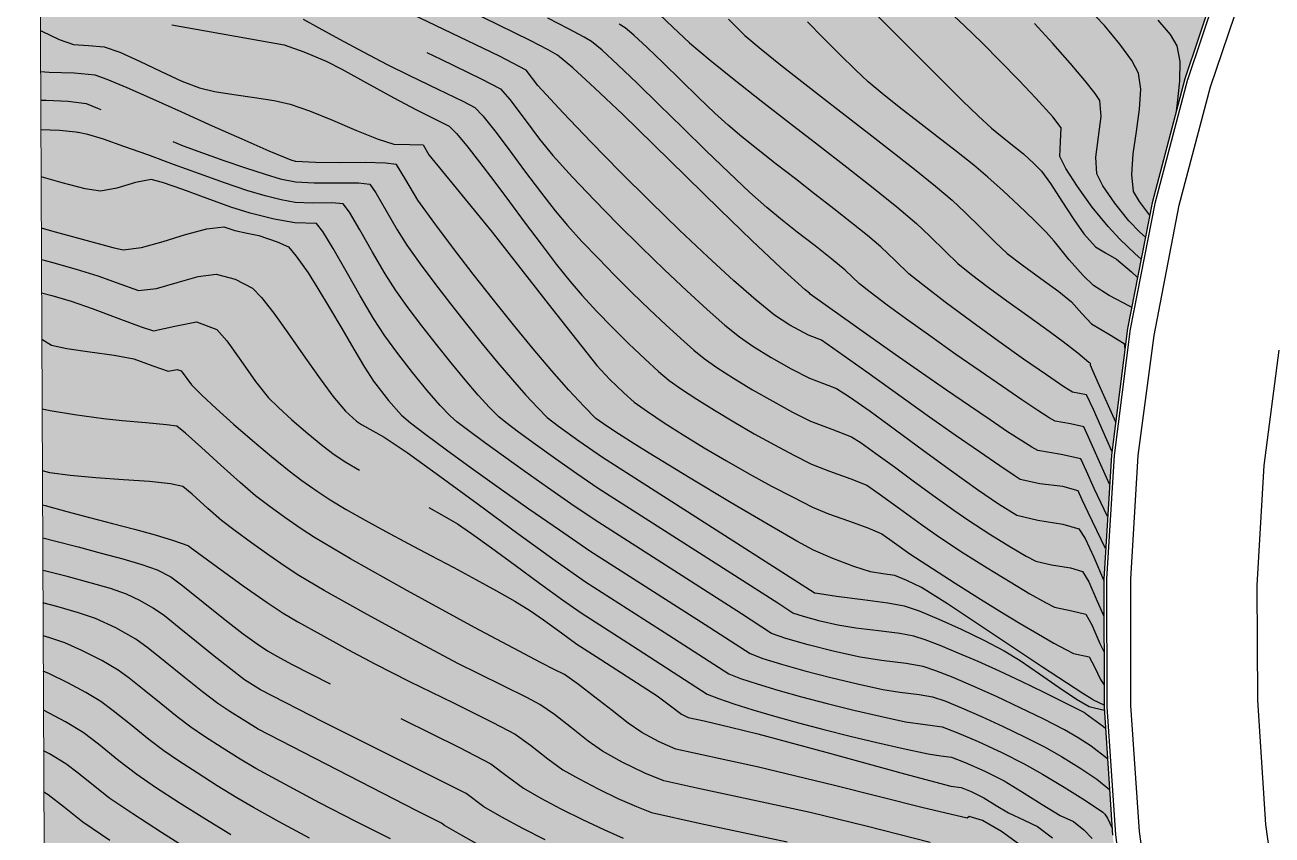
# Model space of a CAD drawing. Header units: millimetres. Extents: x -133 to 63340, y -143 to 109141.
# Drawn here: x 62298.9 to 62353.1, y 108560.3 to 108595.5 of the extents above; entities that cross this region are included whole.
import ezdxf

# ---------------------------------------------------------------- set-up
doc = ezdxf.new("R2010")
doc.units = ezdxf.units.MM
doc.header["$MEASUREMENT"] = 0
for name, color, linetype in [('colore lago', 131, 'Continuous'), ('Couronnement', 7, 'Continuous'), ('curve livello 5m', 7, 'Continuous')]:
    doc.layers.add(name, color=color, linetype=linetype)
doc.layers.add('Colori bordi', color=5, linetype='Continuous', plot=False)
doc.layers.add('no_plot', color=5, linetype='Continuous', plot=False)

msp = doc.modelspace()

# ---------------------------------------------------------------- hatches: boundary and pattern name
at = {"layer": 'colore lago', "linetype": 'Continuous', "lineweight": 0}
msp.add_hatch(color=256, dxfattribs=at).paths.add_polyline_path([(62394.5204, 108712.2459), (62395.117, 108711.6764), (62395.6406, 108710.6293), (62394.8002, 108710.3922), (62399.2235, 108704.7825), (62412.5003, 108708.5285), (62413.2067, 108707.6326), (62407.7302, 108697.8512), (62412.1535, 108692.2416), (62412.9472, 108693.6591), (62412.9542, 108692.0976), (62414.0082, 108690.1294), (62414.5077, 108689.1966), (62414.9207, 108688.4253), (62415.1861, 108687.9297), (62415.5083, 108687.3279), (62416.2931, 108686.7942), (62417.1906, 108686.23), (62417.969, 108685.782), (62418.4846, 108685.537), (62419.1884, 108685.4527), (62419.9557, 108685.3699), (62420.4783, 108685.1894), (62421.2527, 108684.8739), (62422.0468, 108684.518), (62422.5163, 108684.2624), (62423.4994, 108683.254), (62424.8803, 108681.83), (62425.6772, 108681.0253), (62426.388, 108680.3128), (62426.9073, 108679.7976), (62427.1296, 108679.5849), (62427.6677, 108679.3514), (62428.2779, 108678.8906), (62429.1097, 108678.186), (62429.7272, 108677.6064), (62430.0884, 108677.2216), (62430.467, 108676.3439), (62430.811, 108675.2778), (62431.1702, 108674.5108), (62431.6141, 108674.232), (62432.1182, 108673.9293), (62432.7182, 108673.2212), (62433.3642, 108672.3188), (62433.9717, 108671.5972), (62434.4688, 108671.2781), (62434.9585, 108671.0103), (62435.4179, 108670.7577), (62435.9831, 108670.3933), (62436.7708, 108669.8635), (62437.6389, 108669.2648), (62438.4457, 108668.6941), (62439.3646, 108668.0159), (62440.4199, 108667.2144), (62441.2951, 108666.53), (62442.2044, 108665.791), (62443.0885, 108665.0571), (62443.8645, 108664.3988), (62444.449, 108663.8865), (62444.7591, 108663.591), (62445.3244, 108662.7111), (62445.8151, 108661.9895), (62446.4679, 108661.7513), (62448.1936, 108661.1408), (62446.5378, 108652.8014), (62446.3027, 108651.6172), (62440.9509, 108652.5219), (62435.4435, 108653.0423), (62429.8796, 108653.2134), (62424.3375, 108653.0217), (62418.7888, 108652.4748), (62413.313, 108651.5404), (62407.8947, 108650.2381), (62402.5829, 108648.6194), (62397.4028, 108646.6292), (62392.3471, 108644.2966), (62387.4709, 108641.6608), (62382.7641, 108638.6807), (62378.5736, 108635.667), (62374.4327, 108632.2574), (62370.3747, 108628.4632), (62367.341, 108625.2477), (62364.0711, 108621.403), (62361.5015, 108617.9735), (62358.4141, 108613.3566), (62355.6386, 108608.5282), (62353.1888, 108603.5582), (62351.0878, 108598.4147), (62349.3183, 108593.1368), (62347.9014, 108587.7584), (62346.8307, 108582.3046), (62346.1263, 108576.8084), (62345.7933, 108571.4278), (62345.8092, 108565.8708), (62346.181, 108560.3104), (62346.9476, 108554.8198), (62348.0569, 108549.3677), (62348.9382, 108546.1575), (62347.7101, 108543.5061), (62343.6536, 108541.931), (62342.917, 108542.5188), (62342.059, 108542.9833), (62341.337, 108543.1852), (62340.5752, 108542.9743), (62339.6342, 108542.4682), (62338.6626, 108541.9356), (62337.8087, 108541.6455), (62337.3125, 108541.7296), (62336.3871, 108541.9326), (62334.0999, 108542.5173), (62331.1652, 108543.3198), (62327.978, 108544.2057), (62324.9329, 108545.0408), (62322.4248, 108545.6908), (62321.6797, 108545.8539), (62320.815, 108546.034), (62320.3039, 108546.1522), (62319.6879, 108546.4466), (62318.9296, 108546.8157), (62317.7863, 108547.2996), (62316.4033, 108547.8555), (62314.8859, 108548.4511), (62313.3395, 108549.0541), (62311.8694, 108549.6324), (62310.5809, 108550.1538), (62309.5794, 108550.586), (62308.9211, 108550.911), (62307.8794, 108551.5619), (62304.9319, 108553.2472), (62301.7635, 108555.25), (62299.7834, 108556.5397), (62298.9389, 108745.4947), (62330.7416, 108763.2145), (62333.3772, 108761.0595), (62337.2747, 108758.1642), (62341.9795, 108755.3069), (62347.0136, 108752.0356), (62351.8854, 108748.4512), (62355.9183, 108746.3193), (62362.3694, 108741.3887), (62363.4846, 108740.874), (62364.5999, 108740.3594), (62363.7039, 108740.0266), (62362.3265, 108739.5151), (62367.187, 108734.2797), (62380.1191, 108739.0825), (62380.8954, 108738.2464), (62376.2242, 108728.0558), (62381.0848, 108722.8205), (62382.5581, 108726.0346), (62383.6394, 108725.543), (62383.921, 108725.2729), (62384.545, 108724.7826), (62385.3252, 108724.2188), (62386.1902, 108723.6166), (62387.0683, 108723.0109), (62387.888, 108722.4367), (62388.5779, 108721.9292), (62389.0664, 108721.5233), (62389.5101, 108720.9867), (62390.0985, 108720.2676), (62390.648, 108719.643), (62391.287, 108718.9268), (62391.6211, 108718.5385), (62391.925, 108717.8958), (62392.2269, 108717.0545), (62392.8338, 108715.1478), (62393.1436, 108714.2685), (62393.4608, 108713.5627)])

# ---------------------------------------------------------------- linework, layer by layer
at = {"layer": 'Colori bordi', "linetype": 'Continuous', "lineweight": 0, "flags": 128}
for points in [[(62299.7834, 108556.5397), (62298.9389, 108745.4947)], [(62351.0878, 108598.4147), (62349.3183, 108593.1368), (62347.9014, 108587.7584), (62346.8307, 108582.3046), (62346.1263, 108576.8084), (62345.7933, 108571.4278), (62345.8092, 108565.8708), (62346.181, 108560.3104)]]:
    msp.add_lwpolyline(points, dxfattribs=at)
at = {"layer": 'Couronnement', "color": 2, "linetype": 'Continuous'}
for p, q in [((62351.0878, 108598.4148), (62349.3183, 108593.1368)), ((62351.1988, 108598.3694), (62349.4319, 108593.0987)), ((62350.4339, 108592.7938), (62352.2371, 108598.1269)), ((62349.3183, 108593.1368), (62347.9014, 108587.7584)), ((62349.4344, 108593.1062), (62348.0174, 108587.7279)), ((62349.0738, 108587.6607), (62350.4339, 108592.7938)), ((62347.9014, 108587.7584), (62346.8307, 108582.3046)), ((62348.0174, 108587.7279), (62346.9482, 108582.2815)), ((62347.9811, 108581.9977), (62349.0738, 108587.6607)), ((62346.8307, 108582.3046), (62346.1263, 108576.8084)), ((62346.9497, 108582.2893), (62346.2448, 108576.7896)), ((62347.2943, 108576.7936), (62347.9811, 108581.9977)), ((62353.403, 108581.3599), (62352.7464, 108576.353)), ((62346.1263, 108576.8084), (62345.7933, 108571.4278)), ((62346.2448, 108576.7896), (62345.9126, 108571.4205)), ((62346.9674, 108571.4171), (62347.2943, 108576.7936)), ((62352.7464, 108576.353), (62352.4446, 108571.1586)), ((62345.7933, 108571.4278), (62345.8092, 108565.8708)), ((62345.9131, 108571.4282), (62345.9289, 108565.8712)), ((62346.9789, 108565.9361), (62346.9674, 108571.4171)), ((62352.4446, 108571.1586), (62352.4709, 108566.1756)), ((62352.4709, 108566.1756), (62352.82, 108560.7661)), ((62345.8092, 108565.8708), (62346.181, 108560.3105)), ((62345.9289, 108565.8789), (62346.3005, 108560.3228)), ((62347.3533, 108560.4757), (62346.9789, 108565.9361)), ((62352.82, 108560.7661), (62353.51, 108555.8422)), ((62346.3005, 108560.3228), (62347.0659, 108554.8401)), ((62348.1019, 108554.976), (62347.3533, 108560.4757))]:
    msp.add_line(p, q, dxfattribs=at)
at = {"layer": 'curve livello 5m', "color": 2, "flags": 128}
for points in [[(62326.4854, 108595.9526), (62327.0829, 108595.3917), (62327.8037, 108594.7033), (62328.6943, 108593.955), (62329.7473, 108593.1079), (62330.9151, 108592.1911), (62332.15, 108591.2339), (62333.4045, 108590.2652), (62334.6308, 108589.3143), (62335.7812, 108588.4101), (62336.8082, 108587.582), (62337.664, 108586.8589), (62338.2474, 108586.3048), (62338.917, 108585.6401), (62339.4643, 108585.1243), (62340.0569, 108584.6465), (62340.7835, 108584.0985), (62341.5942, 108583.5073), (62342.4387, 108582.8998), (62343.267, 108582.303), (62344.0289, 108581.7438), (62344.6745, 108581.2494), (62345.1536, 108580.8466), (62345.1747, 108580.8231), (62345.2093, 108580.8023), (62345.2133, 108580.7316), (62345.3245, 108580.4576), (62345.5969, 108579.8354), (62345.9886, 108578.9591), (62346.3107, 108578.2471)], [(62347.6077, 108586.2624), (62347.3674, 108586.483), (62346.8843, 108586.9839), (62346.8843, 108586.9839), (62346.2753, 108587.7497), (62345.7601, 108588.5023), (62345.4931, 108589.016), (62345.4931, 108589.016), (62345.4545, 108589.7407), (62345.5685, 108590.6308), (62345.6784, 108591.5092), (62345.6274, 108592.1991), (62345.6274, 108592.1991), (62345.428, 108592.5056), (62344.977, 108593.0743), (62344.3424, 108593.8249), (62343.5921, 108594.6769), (62342.7942, 108595.5498)], [(62316.3983, 108594.2819), (62317.0041, 108593.9902), (62318.7513, 108593.1449), (62319.5925, 108592.7073), (62319.5925, 108592.7073), (62320.001, 108592.2379), (62320.6207, 108591.4174), (62321.2933, 108590.5193), (62321.8605, 108589.8169), (62321.8605, 108589.8169), (62322.7243, 108588.877), (62323.6752, 108587.8777), (62324.6799, 108586.8513), (62325.7051, 108585.8303), (62326.7172, 108584.8471), (62327.683, 108583.934), (62328.5692, 108583.1236), (62329.3422, 108582.4482), (62329.9689, 108581.9403), (62329.9689, 108581.9403), (62330.5551, 108581.539), (62331.3532, 108581.0506), (62332.2205, 108580.5592), (62333.0143, 108580.1486), (62333.0143, 108580.1486), (62333.6286, 108579.9148), (62334.1946, 108579.6951), (62334.1946, 108579.6951), (62334.7592, 108579.3349), (62335.6471, 108578.7083), (62336.7522, 108577.9042), (62337.9681, 108577.0112), (62339.1888, 108576.118), (62340.308, 108575.3134), (62341.2196, 108574.6861), (62342.0165, 108574.2016), (62342.9363, 108573.987), (62344.0224, 108573.8148), (62344.7146, 108573.6116), (62344.9962, 108573.1832), (62345.3697, 108572.3795), (62345.7913, 108571.4004), (62345.7934, 108571.3957)], [(62299.6239, 108592.2168), (62299.8582, 108592.213), (62300.8122, 108592.174), (62301.5941, 108592.0646), (62302.0967, 108591.8737), (62302.2344, 108591.8132)], [(62305.3686, 108590.426), (62305.817, 108590.2384), (62305.817, 108590.2384), (62306.6451, 108589.9298), (62307.5813, 108589.598), (62308.5245, 108589.2772), (62309.3736, 108589.0018), (62310.0276, 108588.8063), (62310.0276, 108588.8063), (62310.6959, 108588.6636), (62311.5063, 108588.6259), (62312.5231, 108588.6276), (62313.4316, 108588.6228), (62313.9172, 108588.5657), (62313.9172, 108588.5657), (62314.1786, 108588.1982), (62314.6184, 108587.4404), (62315.1098, 108586.5826), (62315.526, 108585.9148), (62315.526, 108585.9148), (62316.1082, 108585.1073), (62316.7454, 108584.2532), (62317.4194, 108583.375), (62318.1118, 108582.4951), (62318.8043, 108581.636), (62319.4786, 108580.82), (62320.1163, 108580.0697), (62320.6993, 108579.4073), (62321.2092, 108578.8555), (62321.6277, 108578.4366), (62321.6277, 108578.4366), (62322.1076, 108578.0639), (62322.9961, 108577.4249), (62324.0267, 108576.7113), (62324.0267, 108576.7113), (62333.2155, 108570.8404), (62333.2259, 108570.8336), (62333.2565, 108570.8254), (62334.1863, 108570.678), (62335.3389, 108570.5342), (62336.4184, 108570.3965), (62337.129, 108570.2673), (62337.7734, 108570.0414), (62338.6348, 108569.6862), (62339.6087, 108569.2485), (62340.591, 108568.7752), (62341.4771, 108568.3133), (62342.1686, 108567.8857), (62343.0019, 108567.3163), (62343.8574, 108566.719), (62344.6156, 108566.2078), (62345.1571, 108565.8968), (62345.8184, 108565.7326)], [(62299.6613, 108583.8502), (62300.1033, 108583.7388), (62300.9519, 108583.4927), (62300.9519, 108583.4927), (62301.8555, 108583.1726), (62302.9802, 108582.7462), (62303.9819, 108582.3702), (62304.5163, 108582.2013), (62305.4563, 108582.3986), (62306.3914, 108582.5934), (62307.2755, 108582.2566), (62307.7063, 108581.762), (62308.3098, 108580.9165), (62308.9572, 108579.9989), (62309.5195, 108579.2883), (62309.9311, 108578.8843), (62310.5357, 108578.3374), (62311.2226, 108577.7453), (62311.8811, 108577.2055), (62312.3744, 108576.8405), (62312.8714, 108576.5033), (62313.4687, 108576.152)], [(62316.478, 108574.5332), (62317.0504, 108574.2202), (62317.7238, 108573.8226), (62317.7238, 108573.8226), (62318.3346, 108573.406), (62319.2073, 108572.7774), (62320.2311, 108572.0272), (62321.2952, 108571.2463), (62322.2891, 108570.5253), (62323.102, 108569.9548), (62323.102, 108569.9548), (62325.3286, 108568.5322), (62328.5774, 108566.4271), (62329.0612, 108566.2359), (62329.7276, 108566.0088), (62330.5476, 108565.7538), (62331.4926, 108565.4784), (62332.5337, 108565.1906), (62333.6422, 108564.8981), (62334.7892, 108564.6086), (62335.946, 108564.33), (62337.0837, 108564.0699), (62338.1737, 108563.8362), (62338.719, 108563.76), (62339.1878, 108563.6901), (62339.7803, 108563.4642), (62340.6256, 108563.0843), (62341.4701, 108562.6644), (62342.2279, 108562.2105), (62343.126, 108561.6362), (62343.9035, 108561.1687), (62344.4805, 108560.9008), (62344.9304, 108560.5405), (62345.2929, 108560.1638)], [(62299.7088, 108573.223), (62300.228, 108573.0836), (62301.2453, 108572.8198), (62302.2517, 108572.5583), (62303.1951, 108572.303), (62304.0231, 108572.0581), (62304.6837, 108571.8276), (62305.2756, 108571.5222), (62305.7988, 108571.1282), (62306.6761, 108570.431), (62307.6394, 108569.663), (62308.4206, 108569.0565), (62309.0241, 108568.6185), (62309.4784, 108568.3064), (62309.9061, 108568.0624), (62310.52, 108567.731), (62312.1952, 108566.8859)], [(62307.8826, 108560.3197), (62307.8341, 108560.3483), (62306.751, 108561.0133), (62305.638, 108561.7168), (62304.6143, 108562.3836), (62303.7991, 108562.9382), (62303.0231, 108563.5392), (62302.1331, 108564.2613), (62301.4698, 108564.7643), (62300.6961, 108565.2234), (62299.7508, 108565.7311), (62299.7423, 108565.7353)], [(62315.2626, 108565.3748), (62315.356, 108565.3289), (62317.7909, 108564.1303), (62319.1678, 108563.4121), (62319.1678, 108563.4121), (62319.8851, 108562.8743), (62320.5933, 108562.3446), (62320.5933, 108562.3446), (62321.3402, 108561.9152), (62322.2164, 108561.4509), (62323.1523, 108560.9854), (62324.0779, 108560.5522), (62324.9234, 108560.1852)]]:
    msp.add_lwpolyline(points, dxfattribs=at)
at = {"layer": 'no_plot', "flags": 128}
for points in [[(62345.8756, 108572.7574), (62345.1212, 108574.3133), (62344.862, 108574.8619), (62344.6842, 108575.2596), (62344.0237, 108575.4435), (62343.0202, 108575.5649), (62342.1731, 108575.7462), (62342.1731, 108575.7462), (62341.9068, 108575.9169), (62341.2837, 108576.3385), (62340.3984, 108576.946), (62339.346, 108577.6742), (62338.2212, 108578.4582), (62338.2212, 108578.4582), (62335.5034, 108580.4012), (62333.542, 108581.7946), (62333.542, 108581.7946), (62332.9689, 108582.0148), (62332.1622, 108582.4528), (62331.49, 108582.8848), (62331.49, 108582.8848), (62330.6965, 108583.528), (62329.7176, 108584.3833), (62328.5954, 108585.4095), (62327.3724, 108586.5657), (62326.0907, 108587.8107), (62324.7926, 108589.1037), (62323.5203, 108590.4034), (62322.3161, 108591.6689), (62321.2223, 108592.8591), (62321.2223, 108592.8591), (62320.7084, 108593.514), (62319.5456, 108594.1189), (62317.1306, 108595.2873), (62314.3789, 108596.6125)], [(62345.9609, 108574.1362), (62345.3869, 108575.3512), (62345.046, 108576.1173), (62344.8071, 108576.6487), (62344.8071, 108576.6487), (62343.9459, 108576.8318), (62342.9277, 108577.0129), (62342.9277, 108577.0129), (62342.6796, 108577.1481), (62342.2374, 108577.4237), (62341.6229, 108577.8244), (62340.8583, 108578.3351), (62339.9656, 108578.9408), (62338.9667, 108579.6262), (62337.8838, 108580.3763), (62336.7389, 108581.176), (62335.554, 108582.0101), (62334.3511, 108582.8635), (62333.1523, 108583.7211), (62333.1523, 108583.7211), (62333.0458, 108583.8012), (62333.0128, 108583.8329), (62332.8322, 108583.9767), (62331.7739, 108584.9324), (62330.5134, 108586.1235), (62329.1228, 108587.4681), (62327.6739, 108588.8843), (62326.2388, 108590.29), (62324.8893, 108591.6035), (62323.6975, 108592.7426), (62322.7353, 108593.6256), (62322.0747, 108594.1704), (62322.0747, 108594.1704), (62321.663, 108594.3954), (62320.8844, 108594.7991), (62320.8844, 108594.7991), (62318.1665, 108596.1356)], [(62346.0485, 108575.5514), (62345.9119, 108575.8406), (62345.5503, 108576.6495), (62345.138, 108577.5822), (62344.9299, 108578.0377), (62344.9299, 108578.0377), (62344.3582, 108578.1593), (62343.6822, 108578.2795), (62343.6822, 108578.2795), (62343.4218, 108578.4275), (62342.9279, 108578.7445), (62342.2387, 108579.2043), (62341.3921, 108579.7809), (62340.4262, 108580.4482), (62339.379, 108581.18), (62338.2884, 108581.9502), (62337.1927, 108582.7329), (62337.1927, 108582.7329), (62336.393, 108583.3174), (62335.6496, 108583.8764), (62335.1853, 108584.2422), (62335.1853, 108584.2422), (62334.5632, 108584.8416), (62333.9875, 108585.318), (62333.2629, 108585.8859), (62332.4854, 108586.4867), (62331.7511, 108587.0617), (62331.156, 108587.5522), (62331.156, 108587.5522), (62330.4073, 108588.2284), (62329.5155, 108589.0712), (62328.5316, 108590.0225), (62327.5065, 108591.0244), (62326.4911, 108592.019), (62325.5363, 108592.9483), (62324.6931, 108593.7543), (62324.0123, 108594.379), (62323.545, 108594.7645), (62323.545, 108594.7645), (62323.226, 108594.9466), (62322.5509, 108595.3077), (62321.6543, 108595.7767)], [(62335.9518, 108595.8918), (62336.6119, 108595.2431), (62337.3482, 108594.505), (62338.1249, 108593.7212), (62338.9061, 108592.9349), (62339.6561, 108592.1895), (62340.3391, 108591.5285), (62340.9193, 108590.9953), (62341.614, 108590.4424), (62342.3151, 108589.8848), (62342.7658, 108589.4689), (62343.0887, 108589.1395), (62343.483, 108588.5941), (62343.9798, 108587.8312), (62344.4933, 108587.0394), (62344.9379, 108586.4077), (62345.4332, 108585.8547), (62345.8714, 108585.5897), (62346.3452, 108585.3082), (62347.0001, 108584.7687), (62347.2664, 108584.5241)], [(62347.4222, 108585.3177), (62347.152, 108585.5563), (62346.4977, 108586.1814), (62345.9815, 108586.7276), (62345.9815, 108586.7276), (62345.2926, 108587.5775), (62344.6501, 108588.4639), (62344.1518, 108589.2439), (62343.8954, 108589.7747), (62343.8954, 108589.7747), (62343.9247, 108590.4007), (62343.9475, 108591.0086), (62343.9475, 108591.0086), (62343.5797, 108591.4865), (62342.8493, 108592.3074), (62342.8493, 108592.3074), (62342.1075, 108593.0887), (62341.3154, 108593.899), (62340.5149, 108594.6974), (62339.7478, 108595.4434), (62339.0558, 108596.0962)], [(62347.7975, 108587.2296), (62347.787, 108587.2402), (62347.787, 108587.2402), (62347.3426, 108587.8197), (62347.0907, 108588.2572), (62347.0907, 108588.2572), (62347.0094, 108588.9926), (62347.0749, 108589.8887), (62347.2123, 108590.8609), (62347.3468, 108591.8249), (62347.4034, 108592.6959), (62347.3072, 108593.3895), (62347.3072, 108593.3895), (62347.0204, 108593.933), (62346.5018, 108594.6484), (62345.8242, 108595.4498), (62345.0602, 108596.2513)], [(62299.6104, 108595.2384), (62299.6734, 108595.2056), (62300.4242, 108594.8549), (62301.0448, 108594.6318), (62301.0448, 108594.6318), (62301.7044, 108594.583), (62302.3806, 108594.5358), (62302.3806, 108594.5358), (62303.0542, 108594.296), (62303.9154, 108593.9042), (62304.8536, 108593.4534), (62305.7583, 108593.0364), (62306.5192, 108592.7461), (62306.5192, 108592.7461), (62307.1724, 108592.5983), (62308.0066, 108592.4639), (62308.9087, 108592.3333), (62309.7656, 108592.1971), (62310.464, 108592.0457), (62310.464, 108592.0457), (62311.2969, 108591.7568), (62312.3024, 108591.3439), (62313.3414, 108590.9017), (62314.2749, 108590.525), (62314.9639, 108590.3082), (62315.6589, 108590.2976), (62316.2294, 108590.2697), (62316.4885, 108589.8427), (62317.6619, 108588.4), (62319.2301, 108586.4827), (62321.8193, 108583.175), (62323.7751, 108580.6905), (62324.342, 108580.0942), (62324.9458, 108579.5076), (62325.4054, 108579.1068), (62325.9782, 108578.6942), (62326.6973, 108578.2144), (62327.5308, 108577.6862), (62328.4469, 108577.1284), (62329.4137, 108576.5596), (62330.3994, 108575.9986), (62331.372, 108575.4642), (62332.2997, 108574.9752), (62333.1506, 108574.5502), (62333.847, 108574.2647), (62334.7129, 108573.9556), (62335.548, 108573.6554), (62336.1524, 108573.3968), (62336.7048, 108573.0064), (62337.3811, 108572.5207), (62338.3518, 108571.8873), (62339.3454, 108571.2508), (62340.3327, 108570.629), (62341.2844, 108570.0397), (62342.1713, 108569.5005), (62342.9641, 108569.0294), (62343.6337, 108568.644), (62344.1507, 108568.3622), (62344.486, 108568.2017), (62345.1701, 108568.0521), (62345.3888, 108567.618), (62345.6491, 108567.0643), (62345.8064, 108566.8488)], [(62305.3219, 108595.4837), (62310.2036, 108594.6169), (62311.0559, 108594.3181), (62312.025, 108593.9136), (62312.025, 108593.9136), (62312.698, 108593.5613), (62313.7814, 108592.9658), (62314.9584, 108592.3171), (62315.9123, 108591.8049), (62316.7512, 108591.3959), (62317.3607, 108591.0938), (62317.6865, 108590.7676), (62318.1371, 108590.2313), (62318.6866, 108589.5297), (62319.3093, 108588.7074), (62319.9793, 108587.8088), (62320.6709, 108586.8785), (62321.3583, 108585.9612), (62322.0156, 108585.1014), (62322.6171, 108584.3437), (62323.1369, 108583.7326), (62323.7587, 108583.0623), (62324.4547, 108582.3466), (62325.172, 108581.6364), (62325.8582, 108580.9831), (62326.4606, 108580.4377), (62326.9266, 108580.0513), (62327.4493, 108579.6769), (62328.1158, 108579.2371), (62328.8898, 108578.7532), (62329.7351, 108578.2463), (62330.6154, 108577.7379), (62331.4947, 108577.2493), (62332.3367, 108576.8016), (62333.1052, 108576.4163), (62333.8838, 108576.1072), (62334.8082, 108575.78), (62335.4998, 108575.4963), (62336.0424, 108575.1318), (62336.9208, 108574.492), (62337.8789, 108573.791), (62338.6606, 108573.2425), (62339.6931, 108572.572), (62340.7387, 108571.9106), (62341.7279, 108571.3007), (62342.5913, 108570.7844), (62343.2595, 108570.404), (62343.6628, 108570.2017), (62344.4049, 108570.0502), (62345.0183, 108569.9052), (62345.281, 108569.4356), (62345.6313, 108568.6283), (62345.8023, 108568.2822)], [(62311.0172, 108595.7296), (62311.6969, 108595.3501), (62312.5978, 108594.8614), (62313.6233, 108594.3159), (62314.6769, 108593.7659), (62315.6479, 108593.2853), (62316.8777, 108592.693), (62317.9569, 108592.1709), (62318.4766, 108591.9006), (62318.8283, 108591.5294), (62319.3417, 108590.8871), (62319.9642, 108590.0641), (62320.6435, 108589.1509), (62321.3273, 108588.2379), (62321.9632, 108587.4157), (62322.4987, 108586.7748), (62323.1325, 108586.0852), (62323.8302, 108585.352), (62324.5673, 108584.5989), (62325.3194, 108583.8498), (62326.062, 108583.1284), (62326.7706, 108582.4586), (62327.4208, 108581.864), (62327.988, 108581.3685), (62328.4477, 108580.9958), (62328.9932, 108580.6116), (62329.7133, 108580.1499), (62330.5441, 108579.6485), (62331.4215, 108579.145), (62332.2814, 108578.6771), (62333.0598, 108578.2825), (62333.99, 108577.9284), (62334.8472, 108577.5957), (62335.2565, 108577.3345), (62335.9002, 108576.8803), (62336.7014, 108576.2973), (62337.5829, 108575.6499), (62338.4678, 108575.0024), (62339.2792, 108574.4191), (62339.9401, 108573.9643), (62340.8432, 108573.3817), (62341.7181, 108572.8387), (62342.4289, 108572.4178), (62342.8397, 108572.2016), (62343.5306, 108572.0405), (62344.3465, 108571.9111), (62344.8665, 108571.7584), (62345.1429, 108571.3063), (62345.5144, 108570.4722), (62345.7979, 108569.8222)], [(62346.1478, 108576.9765), (62345.9272, 108577.47), (62345.3461, 108578.7847), (62345.0527, 108579.4268), (62345.0527, 108579.4268), (62344.4368, 108579.5462), (62344.0644, 108579.7757), (62343.3062, 108580.2874), (62342.3124, 108580.978), (62341.2331, 108581.7447), (62341.2331, 108581.7447), (62340.0721, 108582.5901), (62338.9116, 108583.4534), (62337.9348, 108584.1971), (62337.3248, 108584.6832), (62337.3248, 108584.6832), (62336.7329, 108585.2522), (62336.1136, 108585.8502), (62336.1136, 108585.8502), (62335.5378, 108586.3367), (62334.8469, 108586.8939), (62334.0729, 108587.5021), (62333.2479, 108588.1419), (62332.404, 108588.7936), (62331.5731, 108589.4376), (62330.7874, 108590.0544), (62330.079, 108590.6243), (62329.4799, 108591.1278), (62329.4799, 108591.1278), (62328.8984, 108591.6572), (62328.1924, 108592.3321), (62327.4253, 108593.0801), (62326.6605, 108593.8291), (62325.9616, 108594.5066), (62325.392, 108595.0406), (62325.0152, 108595.3586), (62325.0152, 108595.3586), (62324.7513, 108595.5139)], [(62329.4948, 108595.7321), (62330.2119, 108595.0296), (62330.9183, 108594.4289), (62331.7506, 108593.7536), (62332.6778, 108593.0221), (62333.6687, 108592.2526), (62334.6924, 108591.4635), (62335.7177, 108590.6733), (62336.7136, 108589.9002), (62337.6491, 108589.1626), (62338.493, 108588.479), (62339.2144, 108587.8675), (62339.7735, 108587.3432), (62340.4361, 108586.6878), (62341.0851, 108586.0468), (62341.6038, 108585.5653), (62342.2513, 108585.0618), (62343.0637, 108584.4734), (62343.8443, 108583.9061), (62344.3963, 108583.4657), (62344.8439, 108582.962), (62345.2608, 108582.5003), (62346.0522, 108582.0413), (62346.6821, 108581.6487), (62346.715, 108581.402)], [(62347.0098, 108583.2167), (62346.9105, 108583.2707), (62346.0251, 108583.7418), (62345.347, 108584.1775), (62345.347, 108584.1775), (62344.9074, 108584.6109), (62344.3013, 108585.2878), (62343.7104, 108586.005), (62343.7104, 108586.005), (62343.6461, 108586.0999), (62343.2911, 108586.4855), (62342.7563, 108587.0226), (62342.1109, 108587.6445), (62341.424, 108588.2845), (62340.7648, 108588.8762), (62340.7648, 108588.8762), (62340.1469, 108589.394), (62339.4003, 108589.9877), (62338.5771, 108590.6264), (62337.7298, 108591.2791), (62336.9105, 108591.915), (62336.1717, 108592.5031), (62335.5656, 108593.0125), (62335.5656, 108593.0125), (62335.0075, 108593.5334), (62334.3324, 108594.2005), (62333.6142, 108594.9241), (62332.9271, 108595.6144)], [(62348.9494, 108591.7363), (62349.0013, 108592.096), (62349.1006, 108593.0453), (62349.1104, 108593.8897), (62348.9871, 108594.58), (62348.9871, 108594.58), (62348.6959, 108595.0596), (62348.1621, 108595.6908)], [(62345.8089, 108565.9529), (62345.345, 108566.1632), (62345.345, 108566.1632), (62345.3309, 108566.1805), (62345.322, 108566.1989), (62345.3092, 108566.2017), (62344.8902, 108566.4564), (62343.1397, 108567.5975), (62340.9677, 108569.0427), (62339.0038, 108570.3459), (62337.8777, 108571.0613), (62337.8777, 108571.0613), (62337.2471, 108571.3713), (62336.7173, 108571.5828), (62336.7173, 108571.5828), (62336.2043, 108571.658), (62335.6691, 108571.7338), (62335.6691, 108571.7338), (62334.9382, 108571.9696), (62334.0223, 108572.3215), (62333.1961, 108572.684), (62333.1961, 108572.684), (62332.4684, 108573.0774), (62331.2182, 108573.7955), (62329.617, 108574.7375), (62327.8364, 108575.8025), (62326.0479, 108576.8894), (62326.0479, 108576.8894), (62325.4049, 108577.2907), (62324.7248, 108577.7252), (62324.2117, 108578.0626), (62324.2117, 108578.0626), (62323.7396, 108578.4021), (62323.2093, 108578.933), (62322.5631, 108579.6323), (62321.8243, 108580.4716), (62321.0161, 108581.4225), (62320.1616, 108582.4565), (62319.2841, 108583.5452), (62318.4067, 108584.6603), (62317.5526, 108585.7731), (62316.7451, 108586.8554), (62316.0073, 108587.8787), (62316.0073, 108587.8787), (62315.4804, 108588.7644), (62315.0733, 108589.4177), (62315.0733, 108589.4177), (62314.6068, 108589.4873), (62313.7193, 108589.5035), (62312.629, 108589.4981), (62311.5538, 108589.5031), (62310.7121, 108589.5503), (62310.6833, 108589.5565), (62310.5019, 108589.6182), (62309.5501, 108590.0073), (62308.3808, 108590.5157), (62307.0867, 108591.0937), (62305.7604, 108591.6921), (62304.4946, 108592.2613), (62303.3821, 108592.7521), (62302.5154, 108593.1148), (62301.9874, 108593.3002), (62301.072, 108593.3915), (62299.9908, 108593.4128), (62299.6184, 108593.4526)], [(62345.8716, 108564.9377), (62345.7837, 108565.009), (62344.9962, 108565.5969), (62344.9962, 108565.5969), (62344.9692, 108565.6135), (62344.1042, 108566.0607), (62343.1778, 108566.5209), (62342.2205, 108566.9803), (62341.263, 108567.4253), (62340.3357, 108567.842), (62339.4693, 108568.2168), (62338.6943, 108568.5358), (62338.0412, 108568.7854), (62337.5408, 108568.9519), (62337.5408, 108568.9519), (62336.9351, 108569.062), (62336.0149, 108569.1794), (62335.0325, 108569.3019), (62334.2399, 108569.4276), (62334.2399, 108569.4276), (62333.4765, 108569.6034), (62332.7566, 108569.7977), (62332.2962, 108569.9523), (62332.2962, 108569.9523), (62331.6382, 108570.3787), (62323.8418, 108575.36), (62322.9106, 108575.9986), (62321.9834, 108576.6467), (62321.1202, 108577.2613), (62320.3812, 108577.799), (62319.8263, 108578.2167), (62319.5158, 108578.4711), (62319.5158, 108578.4711), (62319.1215, 108578.8706), (62318.6278, 108579.416), (62318.0609, 108580.0749), (62317.4469, 108580.8155), (62316.8121, 108581.6054), (62316.1827, 108582.4127), (62315.5848, 108583.2052), (62315.0447, 108583.9508), (62315.0447, 108583.9508), (62314.5865, 108584.6744), (62314.0368, 108585.6233), (62313.4878, 108586.5867), (62313.0319, 108587.3538), (62312.7611, 108587.7137), (62312.7611, 108587.7137), (62312.272, 108587.7539), (62311.4176, 108587.7516), (62310.6797, 108587.777), (62310.6797, 108587.777), (62310.0737, 108587.8881), (62309.372, 108588.0561), (62308.5739, 108588.2998), (62307.6014, 108588.63), (62306.5183, 108589.0166), (62305.388, 108589.429), (62304.2744, 108589.8369), (62303.2408, 108590.2099), (62302.3511, 108590.5177), (62301.6689, 108590.7299), (62301.2577, 108590.816), (62301.223, 108590.808), (62301.1469, 108590.8266), (62300.4365, 108590.893), (62299.6297, 108590.9283)], [(62345.9594, 108563.6248), (62345.2476, 108564.1674), (62345.2476, 108564.1674), (62344.6812, 108564.5349), (62344.0944, 108564.8762), (62344.0944, 108564.8762), (62343.1645, 108565.3541), (62342.1625, 108565.8443), (62341.1422, 108566.3228), (62340.1574, 108566.7654), (62339.2617, 108567.148), (62338.5088, 108567.4464), (62337.9525, 108567.6364), (62337.9525, 108567.6364), (62337.2168, 108567.7593), (62336.1423, 108567.8917), (62335.2234, 108568.0297), (62335.2234, 108568.0297), (62334.0958, 108568.2834), (62332.9566, 108568.5741), (62331.9866, 108568.8529), (62331.3665, 108569.071), (62331.3665, 108569.071), (62330.0608, 108569.9171), (62323.6568, 108574.0087), (62322.6502, 108574.6972), (62321.6346, 108575.4023), (62320.6466, 108576.0977), (62319.723, 108576.7569), (62318.9002, 108577.3536), (62318.215, 108577.8616), (62317.7041, 108578.2543), (62317.404, 108578.5055), (62317.404, 108578.5055), (62316.9718, 108578.9574), (62316.4035, 108579.6151), (62315.7672, 108580.3949), (62315.1312, 108581.2133), (62314.5635, 108581.9868), (62314.0802, 108582.7403), (62313.5008, 108583.7282), (62312.8945, 108584.7924), (62312.3303, 108585.7747), (62311.8775, 108586.5172), (62311.605, 108586.8617), (62310.6635, 108586.8903), (62309.7612, 108587.0557), (62308.7164, 108587.3059), (62307.8877, 108587.5719), (62306.8474, 108587.9448), (62305.7918, 108588.3308), (62304.9173, 108588.6362), (62304.4205, 108588.767), (62303.7413, 108588.6471), (62302.928, 108588.3965), (62302.2171, 108588.261), (62301.5509, 108588.3682), (62300.5548, 108588.6263), (62299.6388, 108588.8838)], [(62299.6487, 108586.6699), (62300.0915, 108586.5472), (62302.7497, 108585.8265), (62302.7497, 108585.8265), (62303.2113, 108585.714), (62304.0069, 108585.8206), (62304.9433, 108586.0797), (62305.9191, 108586.3858), (62306.8329, 108586.6337), (62307.5834, 108586.7181), (62307.5834, 108586.7181), (62308.0607, 108586.5558), (62308.5912, 108586.4433), (62309.0955, 108586.3349), (62309.0955, 108586.3349), (62309.888, 108586.0665), (62310.38, 108585.8456), (62310.38, 108585.8456), (62310.7136, 108585.4425), (62311.2343, 108584.7156), (62311.2343, 108584.7156), (62311.6666, 108584.0392), (62312.1665, 108583.2048), (62312.696, 108582.2992), (62313.2171, 108581.4092), (62313.6918, 108580.6215), (62314.0822, 108580.0229), (62314.7322, 108579.1744), (62315.2921, 108578.54), (62315.6847, 108578.2114), (62316.3531, 108577.6976), (62317.2494, 108577.0331), (62318.3257, 108576.2525), (62319.534, 108575.3901), (62320.8265, 108574.4805), (62322.1551, 108573.5581), (62323.4719, 108572.6574), (62328.4834, 108569.4555), (62330.4368, 108568.1897), (62330.9837, 108567.9858), (62331.8034, 108567.7308), (62332.8156, 108567.4463), (62333.9404, 108567.1538), (62335.0975, 108566.8752), (62336.2068, 108566.6319), (62336.9332, 108566.5228), (62337.7826, 108566.4181), (62338.3643, 108566.321), (62338.8936, 108566.1368), (62339.6248, 108565.8405), (62340.4904, 108565.4622), (62341.4231, 108565.0323), (62342.3553, 108564.5811), (62343.2197, 108564.139), (62343.9551, 108563.7209), (62344.7993, 108563.202), (62345.499, 108562.7379), (62346.0485, 108562.2919)], [(62299.6548, 108585.3011), (62300.0945, 108585.1815), (62301.1643, 108584.8758), (62302.0977, 108584.5925), (62302.0977, 108584.5925), (62303.1041, 108584.2221), (62303.8664, 108583.9517), (62303.8664, 108583.9517), (62304.646, 108584.0449), (62305.5567, 108584.3065), (62306.4651, 108584.5669), (62307.238, 108584.6566), (62307.238, 108584.6566), (62308.0629, 108584.4415), (62308.8278, 108584.0511), (62308.8278, 108584.0511), (62309.2188, 108583.6494), (62309.7437, 108582.9715), (62310.3593, 108582.111), (62311.0222, 108581.1613), (62311.6892, 108580.2162), (62312.3171, 108579.3692), (62312.8626, 108578.7138), (62313.3469, 108578.2867), (62313.55, 108578.1426), (62314.0504, 108577.8664), (62314.5452, 108577.5929), (62315.5381, 108576.9157), (62316.9565, 108575.8939), (62318.6205, 108574.6746), (62320.3502, 108573.4053), (62321.9656, 108572.2334), (62323.287, 108571.3061), (62326.906, 108568.9938), (62329.5071, 108567.3084), (62330.0151, 108567.1123), (62330.7423, 108566.8738), (62331.6439, 108566.6052), (62332.6747, 108566.3184), (62333.7897, 108566.0258), (62334.944, 108565.7394), (62336.0925, 108565.4715), (62337.1902, 108565.2341), (62338.043, 108565.1148), (62338.7761, 108565.0055), (62339.4184, 108564.7702), (62340.3388, 108564.3743), (62341.3701, 108563.8931), (62342.3449, 108563.4017), (62343.139, 108562.9564), (62344.0777, 108562.3937), (62345.0013, 108561.8117), (62345.7503, 108561.3084), (62345.8495, 108561.2279), (62345.956, 108561.0546), (62346.1609, 108560.6105)], [(62299.6703, 108581.8388), (62300.0865, 108581.5756), (62300.0865, 108581.5756), (62300.7524, 108581.4296), (62301.7525, 108581.2925), (62302.8161, 108581.1512), (62303.6722, 108580.9922), (62303.6722, 108580.9922), (62304.4875, 108580.6893), (62305.1662, 108580.4509), (62305.1662, 108580.4509), (62305.5448, 108580.5301), (62305.7233, 108580.4621), (62306.1763, 108579.8628), (62306.6206, 108579.4164), (62307.2483, 108578.8302), (62308.0004, 108578.156), (62308.8182, 108577.4456), (62309.6428, 108576.7511), (62310.4152, 108576.1244), (62310.4152, 108576.1244), (62310.9718, 108575.7055), (62311.6302, 108575.2386), (62312.1928, 108574.8639), (62312.1928, 108574.8639), (62312.8942, 108574.4421), (62313.7125, 108573.9789), (62314.618, 108573.4848), (62315.5811, 108572.9705), (62316.5719, 108572.4465), (62317.5608, 108571.9234), (62318.518, 108571.4118), (62319.4138, 108570.9224), (62320.2185, 108570.4658), (62320.9024, 108570.0524), (62321.4581, 108569.6608), (62322.2403, 108569.0873), (62322.9171, 108568.6035), (62323.7512, 108568.0706), (62326.404, 108566.3517), (62326.9758, 108565.921), (62327.4552, 108565.5645), (62327.7452, 108565.4244), (62328.4395, 108565.2734), (62329.5856, 108564.9985), (62330.771, 108564.7025), (62333.7252, 108563.9068), (62337.141, 108562.9689), (62339.1571, 108562.4384), (62339.5996, 108562.3746), (62340.0356, 108562.1985), (62340.5953, 108561.9271), (62341.1214, 108561.6042), (62341.657, 108561.2745), (62342.3433, 108560.9597), (62342.921, 108560.6877), (62343.5662, 108560.1955)], [(62342.0944, 108559.9309), (62341.3614, 108560.4747), (62341.3614, 108560.4747), (62340.5232, 108560.9433), (62339.956, 108561.1272), (62339.956, 108561.1272), (62339.8679, 108561.0458), (62337.9563, 108561.4936), (62334.0979, 108562.4589), (62330.7417, 108563.2804), (62330.7417, 108563.2804), (62329.4738, 108563.5567), (62328.0084, 108563.8681), (62327.2137, 108564.0478), (62327.2137, 108564.0478), (62326.4902, 108564.3609), (62325.7397, 108564.7595), (62325.7397, 108564.7595), (62325.1425, 108565.1711), (62324.4392, 108565.7145), (62323.6982, 108566.304), (62322.9881, 108566.8536), (62322.3773, 108567.2774), (62322.3773, 108567.2774), (62321.9279, 108567.5034), (62321.3577, 108567.7866), (62321.3577, 108567.7866), (62318.4679, 108569.3283), (62315.5564, 108570.9184), (62313.0847, 108572.3021), (62311.5142, 108573.2245), (62310.9295, 108573.6096), (62310.2269, 108574.098), (62309.5268, 108574.6043), (62308.9494, 108575.0433), (62308.2801, 108575.6159), (62307.4488, 108576.3717), (62306.6104, 108577.1426), (62305.9193, 108577.761), (62305.5302, 108578.0588), (62305.0898, 108578.1189), (62304.1885, 108578.2034), (62303.1632, 108578.2968), (62302.3503, 108578.3839), (62301.0943, 108578.5629), (62300.0384, 108578.7347), (62299.6839, 108578.809)], [(62338.2622, 108559.995), (62335.4714, 108560.6932), (62333.0439, 108561.2874), (62333.0439, 108561.2874), (62330.7577, 108561.7856), (62328.1151, 108562.347), (62326.6822, 108562.6713), (62326.6822, 108562.6713), (62325.8671, 108563.0066), (62324.8826, 108563.4819), (62324.0242, 108563.9545), (62324.0242, 108563.9545), (62323.4055, 108564.3896), (62322.6744, 108564.964), (62321.9391, 108565.5423), (62321.3075, 108565.9889), (62321.3075, 108565.9889), (62320.7403, 108566.2848), (62319.7372, 108566.7786), (62318.6287, 108567.3223), (62317.7451, 108567.7681), (62317.7451, 108567.7681), (62315.7167, 108568.8502), (62313.673, 108569.9664), (62311.938, 108570.9377), (62310.8356, 108571.5851), (62310.2416, 108571.9734), (62309.5289, 108572.4624), (62308.778, 108572.9948), (62308.0694, 108573.5138), (62307.4835, 108573.9622), (62306.8843, 108574.4881), (62306.2046, 108575.1116), (62305.7973, 108575.4493), (62305.2578, 108575.566), (62304.3466, 108575.6591), (62303.2152, 108575.7408), (62302.0148, 108575.8235), (62300.8971, 108575.9193), (62300.0132, 108576.0406), (62299.6959, 108576.1208)], [(62299.7024, 108574.6496), (62299.8223, 108574.6142), (62300.7564, 108574.3593), (62301.7415, 108574.1016), (62302.7373, 108573.8444), (62303.7034, 108573.5906), (62304.5997, 108573.3435), (62305.3857, 108573.1062), (62306.0212, 108572.8818), (62306.0212, 108572.8818), (62306.0367, 108572.8738), (62306.1195, 108572.8089), (62307.2478, 108571.98), (62308.423, 108571.1371), (62309.4559, 108570.4143), (62310.157, 108569.9458), (62310.157, 108569.9458), (62310.7913, 108569.5732), (62311.7896, 108569.0144), (62312.9654, 108568.3722), (62314.1325, 108567.7495), (62315.6468, 108566.9856), (62317.5466, 108566.0538), (62319.2656, 108565.2075), (62320.2376, 108564.7005), (62320.9013, 108564.2191), (62321.6568, 108563.6205), (62322.3088, 108563.1496), (62323.0075, 108562.7517), (62323.8332, 108562.3227), (62324.6938, 108561.9073), (62325.497, 108561.5497), (62326.1507, 108561.2947), (62328.2218, 108560.826), (62332.0416, 108560.0146)], [(62321.5406, 108560.1043), (62320.5627, 108560.6013), (62319.657, 108561.0885), (62318.8779, 108561.5396), (62318.8779, 108561.5396), (62318.0979, 108562.1236), (62311.8718, 108565.2331), (62309.1723, 108566.6237), (62308.4823, 108567.0598), (62307.8819, 108567.5097), (62307.1604, 108568.0836), (62306.3904, 108568.7091), (62305.6443, 108569.3137), (62304.9948, 108569.825), (62304.5144, 108570.1706), (62303.9363, 108570.4958), (62303.3463, 108570.7734), (62302.6531, 108571.0117), (62301.7716, 108571.2664), (62300.7722, 108571.5318), (62299.7248, 108571.8026), (62299.7152, 108571.8051)], [(62318.6748, 108559.8786), (62317.8687, 108560.3217), (62317.1624, 108560.7346), (62317.1624, 108560.7346), (62317.0281, 108560.8352), (62315.956, 108561.3706), (62309.0712, 108564.9171), (62308.488, 108565.2664), (62307.8363, 108565.6783), (62307.3115, 108566.0294), (62306.6503, 108566.529), (62305.8514, 108567.17), (62305.0274, 108567.8401), (62304.2905, 108568.4273), (62303.7533, 108568.819), (62302.8899, 108569.3046), (62302.0088, 108569.7192), (62301.2715, 108569.9681), (62300.3205, 108570.2355), (62299.7215, 108570.392)], [(62314.8221, 108560.1474), (62313.317, 108560.8984), (62311.7264, 108561.7177), (62310.2206, 108562.5177), (62308.9701, 108563.2105), (62308.2895, 108563.6145), (62307.5026, 108564.1031), (62306.7422, 108564.5926), (62306.1407, 108564.999), (62305.5556, 108565.441), (62304.8487, 108566.0082), (62304.1195, 108566.6013), (62303.4675, 108567.1208), (62302.9921, 108567.4675), (62302.272, 108567.8864), (62301.4124, 108568.3299), (62300.6714, 108568.665), (62300.0257, 108568.8829), (62299.7278, 108568.9667)], [(62311.3046, 108560.1849), (62309.974, 108560.8917), (62308.869, 108561.5039), (62308.1362, 108561.9363), (62307.2863, 108562.4581), (62306.413, 108563.0102), (62305.6096, 108563.5334), (62304.9699, 108563.9686), (62304.3138, 108564.4696), (62303.5259, 108565.1071), (62302.7753, 108565.7121), (62302.231, 108566.1159), (62301.5856, 108566.4988), (62300.7971, 108566.9223), (62300.0013, 108567.3163), (62299.7347, 108567.4339)], [(62306.2157, 108559.5684), (62304.8631, 108560.4234), (62303.619, 108561.2338), (62302.6283, 108561.9078), (62301.9888, 108562.4031), (62301.2553, 108562.9982), (62300.7087, 108563.4127), (62300.0091, 108563.8332), (62299.7502, 108563.9759)], [(62302.6237, 108560.084), (62301.4575, 108560.8774), (62300.6614, 108561.505), (62299.9475, 108562.0612), (62299.7582, 108562.176)]]:
    msp.add_lwpolyline(points, dxfattribs=at)

doc.saveas('drawing.dxf')
